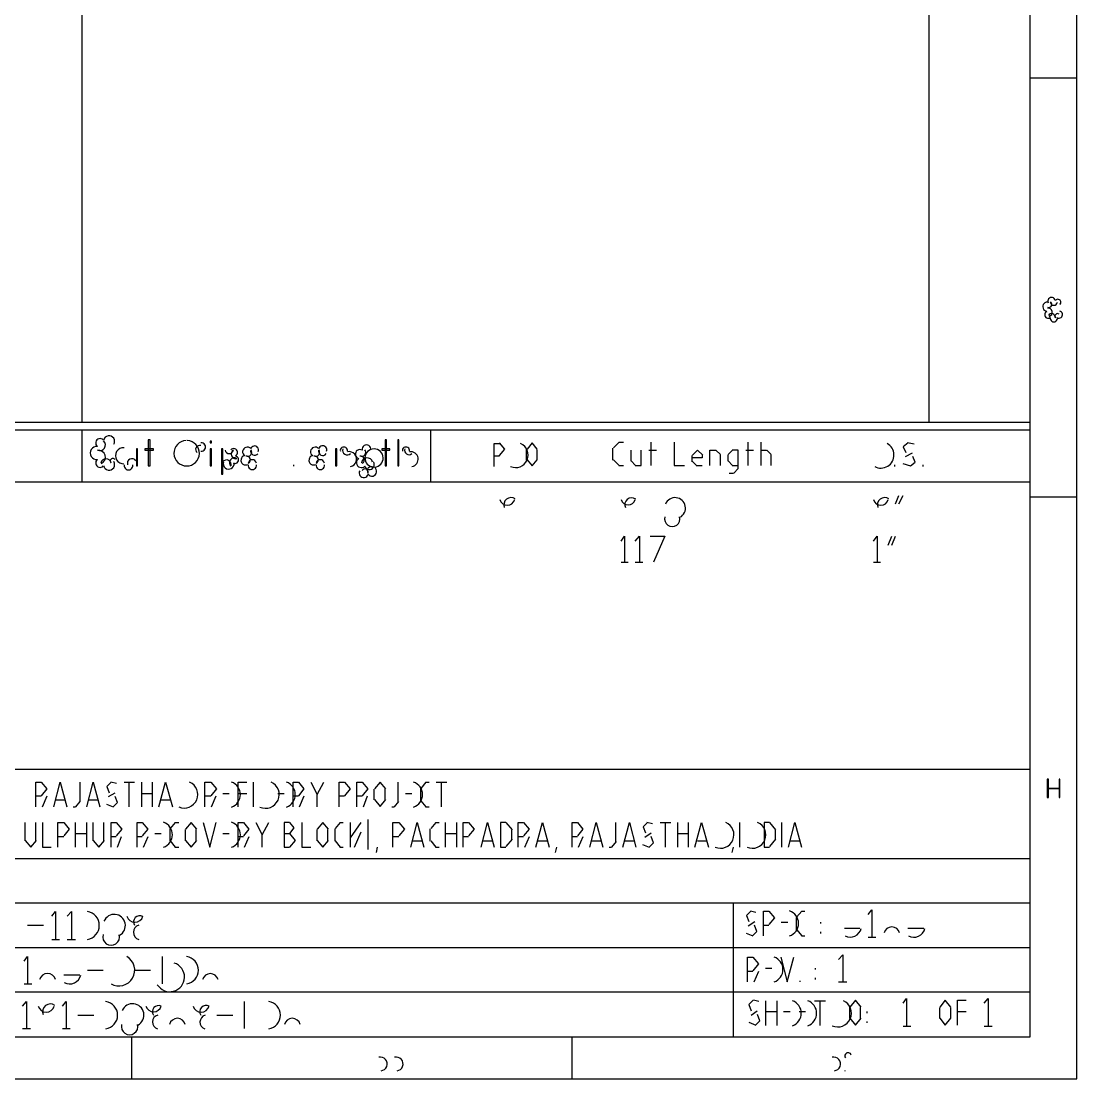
# Model space of a CAD drawing. Header units: millimetres. Extents: x 35 to 1147, y 31 to 824.
# Drawn here: x 932.3 to 1146.6, y 31 to 245.8 of the extents above; entities that cross this region are included whole.
import ezdxf

# ---------------------------------------------------------------- set-up
doc = ezdxf.new("R2010")
doc.units = ezdxf.units.MM
for name, color, linetype in [('ARCS', 4, 'Continuous'), ('CURVES', 6, 'Continuous'), ('LINES', 7, 'Continuous'), ('RECTANGLES', 3, 'Continuous')]:
    doc.layers.add(name, color=color, linetype=linetype)

msp = doc.modelspace()

# ---------------------------------------------------------------- linework, layer by layer
at = {"layer": 'ARCS'}
for centre, radius, start, end in [((1141.51, 188.89), 0.767, 10.4915, 207.646), ((1142.8, 188.68), 0.6, 306.8699, 143.1301), ((1140.64, 187.78), 0.922, 72.8973, 263.2902), ((1140.79, 186.64), 0.861, 286.2602, 98.8807), ((1140.94, 188.26), 0.621, 245.556, 54.4623), ((1141.96, 188.8), 0.73, 189.4623, 350.5377), ((1143.01, 186.16), 0.71, 241.1892, 78.2317), ((1140.82, 186.13), 0.703, 115.4633, 306.3844), ((1141.54, 185.68), 0.69, 351.2538, 156.0375), ((1141.96, 185.44), 0.73, 170.5377, 9.4623), ((1142.71, 185.86), 0.513, 51.8428, 217.5686), ((950.17, 160.45), 1.12, 326.7683, 167.0054), ((947.68, 158.08), 1.33, 84.8056, 275.1944), ((948.34, 160.12), 0.896, 42.2737, 233.1301), ((948.34, 159.67), 1.09, 241.3895, 50.8263), ((953.08, 157.51), 1.62, 85.1355, 273.7517), ((965.92, 158.02), 2.58, 92.5448, 87.2073), ((968.56, 158.8), 0.821, 74.0546, 231.3402), ((968.92, 159.28), 0.849, 261.8699, 98.1301), ((975.46, 158.2), 0.778, 300.2564, 138.3665), ((978.22, 158.32), 0.945, 42.2737, 237.2648), ((979.72, 158.74), 0.765, 333.4349, 167.9052), ((992.02, 158.32), 0.945, 42.2737, 237.2648), ((993.55, 158.74), 0.82, 336.5014, 168.3106), ((997.84, 158.56), 0.73, 350.5377, 189.4623), ((1002.43, 158.8), 0.908, 352.6476, 187.8533), ((1003.96, 157.06), 1.86, 273.6914, 266.3086), ((1010.44, 158.56), 0.73, 350.5377, 189.4623), ((1032.7, 157.66), 2.55, 246.4477, 66.4477), ((1106.86, 157.66), 2.66, 241.6992, 61.6992), ((948.04, 157.24), 1.38, 291.8014, 99.4623), ((949.54, 155.86), 1.04, 10.008, 169.992), ((950.92, 156.46), 0.511, 39.8056, 229.3987), ((954.82, 155.98), 0.943, 30.9638, 201.0375), ((974.56, 158.8), 0.849, 188.1301, 351.8699), ((975.58, 156.1), 0.991, 59.0362, 225), ((975.88, 157.84), 0.921, 119.7449, 285.9454), ((975.7, 156.7), 0.763, 245.556, 77.0054), ((977.92, 156.61), 0.975, 105.4222, 297.2996), ((978.1, 156.7), 0.763, 294.444, 102.9946), ((978.34, 158.2), 0.778, 239.7436, 41.6335), ((979.72, 158.44), 0.821, 164.0546, 321.3402), ((991.72, 156.61), 0.975, 105.4222, 297.2996), ((991.9, 156.7), 0.763, 294.444, 102.9946), ((992.14, 158.2), 0.778, 239.7436, 41.6335), ((993.55, 158.44), 0.872, 164.5778, 325.1755), ((998.5, 158.62), 0.941, 161.5651, 315), ((998.89, 156.82), 1.53, 281.0702, 101.5138), ((1001.08, 157.84), 0.921, 60.2551, 254.0546), ((1001.38, 156.1), 0.991, 120.9638, 315), ((1001.26, 156.7), 0.763, 294.444, 102.9946), ((1001.5, 158.2), 0.778, 239.7436, 41.6335), ((1002.55, 155.92), 1.17, 15.5928, 173.0888), ((1011.04, 158.62), 0.892, 160.3462, 312.2737), ((1011.4, 156.82), 1.52, 279.8658, 98.427), ((948.34, 156.04), 0.896, 126.8699, 317.7263), ((950.17, 155.71), 1.12, 192.9946, 33.2317), ((954.1, 155.56), 0.908, 172.4054, 7.5946), ((974.02, 155.71), 0.953, 343.3008, 143.8418), ((974.44, 155.92), 1.11, 163.3008, 7.125), ((979.24, 155.56), 0.849, 171.8699, 8.1301), ((979.24, 155.86), 0.859, 12.0948, 167.9052), ((987.64, 158.14), 2.58, 267.4552, 272.7927), ((989.08, 155.56), 1.45, 174.8056, 184.3987), ((993.04, 155.56), 0.849, 171.8699, 8.1301), ((993.04, 155.86), 0.859, 12.0948, 167.9052), ((1002.1, 154.18), 0.651, 344.7449, 150.9454), ((1003, 155.71), 1.01, 195.7086, 34.1597), ((1003.39, 154.48), 0.821, 57.9946, 217.3039), ((1003.51, 154.36), 0.988, 218.6598, 55.8403), ((1001.86, 154), 0.924, 148.3925, 345.0686), ((1031.02, 149.02), 1.56, 195.6422, 344.3578), ((1031.77, 147.55), 1.47, 54.4623, 202.3801), ((1055.56, 149.02), 1.5, 196.2602, 343.7398), ((1056.28, 147.55), 1.42, 55.561, 203.6294), ((1065.07, 146.89), 2.12, 297.7185, 157.2035), ((1106.86, 149.02), 1.56, 195.6422, 344.3578), ((1107.61, 147.55), 1.47, 54.4623, 202.3801), ((1064.5, 144.7), 1.56, 164.3578, 15.6422), ((965.44, 88.72), 2.74, 246.8014, 66.8014), ((974.14, 88.72), 2.68, 289.6538, 70.3462), ((981.94, 88.72), 2.77, 245.6589, 65.6589), ((985.3, 88.72), 2.68, 289.6538, 70.3462), ((1011.16, 88.72), 2.66, 288.4349, 71.5651), ((960.34, 80.56), 2.68, 289.6538, 70.3462), ((974.14, 80.56), 2.68, 289.6538, 70.3462), ((1074.28, 80.56), 2.74, 246.8014, 66.8014), ((1080.76, 80.56), 2.74, 246.8014, 66.8014), ((945.34, 62.14), 2.85, 278.4711, 81.5289), ((1087.48, 62.56), 2.66, 288.4349, 71.5651), ((951.22, 62.14), 2.26, 298.7398, 157.9321), ((955.42, 64.48), 1.69, 196.5044, 343.4956), ((956.41, 62.86), 1.27, 61.0736, 212.1523), ((950.59, 59.8), 1.69, 163.2016, 16.2202), ((956.62, 60.76), 1.5, 106.2602, 253.7398), ((1100.65, 62.08), 2.29, 242.835, 346.1713), ((1109.08, 60.22), 1.62, 15.0685, 164.9315), ((1113.52, 62.08), 2.34, 242.2415, 346.7595), ((952.18, 53.08), 3.2, 239.5889, 59.5889), ((962.5, 51.67), 2.98, 211.3041, 72.372), ((965.5, 53.05), 2.79, 278.7462, 81.4391), ((1084.3, 53.2), 2.68, 289.6538, 70.3462), ((937.69, 50.74), 1.67, 14.7968, 165.7189), ((942.16, 52.6), 2.34, 242.2415, 346.7595), ((970.72, 50.74), 1.62, 15.0685, 164.9315), ((937.42, 46.24), 1.69, 196.5044, 343.4956), ((938.23, 44.65), 1.55, 53.8807, 203.459), ((949.12, 43.93), 2.78, 277.5121, 82.6476), ((954.94, 43.96), 2.3, 297.9795, 156.6148), ((959.2, 46.24), 1.63, 197.1027, 342.8973), ((960.19, 44.65), 1.23, 62.8189, 214.8753), ((968.86, 46.24), 1.69, 196.5044, 343.4956), ((969.85, 44.65), 1.27, 60.4222, 213.3106), ((982.18, 43.93), 2.79, 278.7462, 81.4391), ((1088.02, 44.32), 2.68, 289.6538, 70.3462), ((1091.14, 44.32), 2.68, 289.6538, 70.3462), ((1098.1, 44.32), 2.77, 245.6589, 65.6589), ((960.4, 42.55), 1.43, 104.3227, 255.0686), ((964.03, 41.62), 1.67, 14.2811, 165.2032), ((970.06, 42.55), 1.44, 106.5873, 252.7185), ((987.37, 41.62), 1.67, 14.7968, 165.7189), ((954.34, 41.62), 1.67, 165.4655, 14.5345), ((1005.22, 34.03), 1.4, 276.9811, 103.0919), ((1008.46, 34.03), 1.4, 276.9811, 103.0919), ((1097.26, 34.03), 1.4, 276.9811, 103.0919), ((1100.2, 35.65), 0.659, 11.7683, 214.5085), ((1100.65, 32.62), 1.11, 176.7295, 182.9357)]:
    msp.add_arc(centre, radius, start, end, dxfattribs=at)
at = {"layer": 'CURVES'}
for p, q in [((1028.32, 155.32), (1028.32, 160)), ((1028.32, 160), (1029.4, 160)), ((1030.48, 158.86), (1029.46, 160.12)), ((1036.06, 160.12), (1035.04, 158.86)), ((1037.08, 158.86), (1036.06, 160.12)), ((1053.7, 160.24), (1052.56, 159.1)), ((1064.92, 160.24), (1064.92, 155.56)), ((1112.38, 160.12), (1111.39, 159.34)), ((1111.39, 159.34), (1111.92, 158.19)), ((1113.59, 159.86), (1112.29, 160.12)), ((1029.46, 157.6), (1030.48, 158.86)), ((1058.2, 155.56), (1058.2, 158.68)), ((1070.56, 157.12), (1068.52, 157.12)), ((1069.66, 158.68), (1068.64, 157.66)), ((1070.68, 157.66), (1069.66, 158.68)), ((1070.56, 157.6), (1070.56, 157.12)), ((1072.12, 155.56), (1072.12, 158.68)), ((1072.12, 158.68), (1073.32, 158.68)), ((1074.28, 157.78), (1073.38, 158.68)), ((1076.74, 158.68), (1075.84, 157.78)), ((1077.88, 158.68), (1076.68, 158.68)), ((1077.88, 154.84), (1077.88, 158.68)), ((1084.6, 157.78), (1083.7, 158.68)), ((1113.85, 156.22), (1113.32, 157.37)), ((1035.04, 156.7), (1036.06, 155.44)), ((1036.06, 155.44), (1037.08, 156.7)), ((1052.56, 156.7), (1053.7, 155.56)), ((1056.16, 156.46), (1057.06, 155.56)), ((1057, 155.56), (1058.2, 155.56)), ((1064.92, 155.56), (1066.96, 155.56)), ((1068.64, 156.34), (1069.42, 155.56)), ((1075.84, 156.46), (1076.74, 155.56)), ((1076.98, 154), (1077.88, 154.9)), ((1111.31, 155.96), (1112.86, 155.44)), ((1112.86, 155.44), (1113.85, 156.22)), ((1054.12, 140.2), (1054.84, 141.16)), ((1054.84, 141.16), (1054.84, 135.88)), ((1057, 140.2), (1057.84, 141.16)), ((1057.84, 141.16), (1057.84, 135.88)), ((1060, 141.16), (1063, 141.16)), ((1063, 141.16), (1060.72, 135.88)), ((1105.36, 140.2), (1106.08, 141.16)), ((1106.08, 141.16), (1106.08, 135.88)), ((935.32, 86.2), (935.32, 91.24)), ((935.32, 91.24), (936.4, 91.24)), ((937.6, 89.86), (936.46, 91.24)), ((938.92, 86.2), (940.24, 91.24)), ((940.24, 91.24), (941.56, 86.2)), ((945.64, 86.2), (946.96, 91.24)), ((946.96, 91.24), (948.28, 86.2)), ((950.62, 91.24), (949.74, 90.36)), ((949.74, 90.36), (950.21, 89.08)), ((951.65, 90.96), (950.53, 91.24)), ((960.28, 86.2), (961.6, 91.24)), ((961.6, 91.24), (963.04, 86.2)), ((969.64, 86.2), (969.64, 91.24)), ((969.64, 91.24), (970.84, 91.24)), ((972.04, 89.86), (970.9, 91.24)), ((976.36, 86.2), (976.36, 91.24)), ((976.36, 91.24), (978.16, 91.24)), ((987.52, 86.2), (987.52, 91.24)), ((987.52, 91.24), (988.6, 91.24)), ((989.8, 89.86), (988.66, 91.24)), ((991.12, 91.24), (992.44, 88.72)), ((992.44, 88.72), (993.76, 91.24)), ((996.88, 86.2), (996.88, 91.24)), ((996.88, 91.24), (997.96, 91.24)), ((999.16, 89.86), (998.02, 91.24)), ((1000.48, 86.2), (1000.48, 91.24)), ((1000.48, 91.24), (1001.56, 91.24)), ((1002.76, 89.86), (1001.62, 91.24)), ((1005.22, 91.24), (1004.08, 89.86)), ((1006.36, 89.86), (1005.22, 91.24)), ((1014.46, 91.24), (1013.44, 89.98)), ((936.46, 88.48), (937.6, 89.86)), ((951.86, 87.08), (951.39, 88.36)), ((970.9, 88.48), (972.04, 89.86)), ((988.66, 88.48), (989.8, 89.86)), ((998.02, 88.48), (999.16, 89.86)), ((1001.62, 88.48), (1002.76, 89.86)), ((943.42, 86.2), (944.32, 87.34)), ((949.64, 86.76), (951, 86.2)), ((950.98, 86.2), (951.86, 87.08)), ((1004.08, 87.7), (1005.22, 86.32)), ((1005.22, 86.32), (1006.36, 87.7)), ((1008.1, 86.2), (1009, 87.34)), ((1013.44, 87.46), (1014.46, 86.2)), ((936.64, 83.08), (936.64, 78.04)), ((939.76, 78.04), (939.76, 83.08)), ((939.76, 83.08), (940.96, 83.08)), ((942.16, 81.7), (941.02, 83.08)), ((941.02, 80.32), (942.16, 81.7)), ((950.56, 78.04), (950.56, 83.08)), ((950.56, 83.08), (951.64, 83.08)), ((952.84, 81.7), (951.7, 83.08)), ((951.7, 80.32), (952.84, 81.7)), ((955.84, 78.04), (955.84, 83.08)), ((955.84, 83.08), (956.92, 83.08)), ((958.12, 81.7), (956.98, 83.08)), ((956.98, 80.32), (958.12, 81.7)), ((963.58, 83.08), (962.56, 81.82)), ((966.82, 83.08), (965.68, 81.7)), ((967.96, 81.7), (966.82, 83.08)), ((969.28, 83.08), (970.6, 78.04)), ((970.6, 78.04), (971.92, 83.08)), ((976.36, 78.04), (976.36, 83.08)), ((976.36, 83.08), (977.44, 83.08)), ((978.64, 81.7), (977.5, 83.08)), ((977.5, 80.32), (978.64, 81.7)), ((979.96, 83.08), (981.28, 80.56)), ((981.28, 80.56), (982.6, 83.08)), ((986.8, 83.08), (985.72, 83.08)), ((985.72, 83.08), (985.72, 78.04)), ((987.76, 81.94), (986.86, 83.08)), ((986.86, 80.8), (987.76, 81.94)), ((989.32, 83.08), (989.32, 78.04)), ((993.58, 83.08), (992.44, 81.7)), ((994.72, 81.7), (993.58, 83.08)), ((997.06, 83.08), (996.04, 81.82)), ((1002.79, 77.57), (1002.79, 83.67)), ((1007.8, 78.04), (1007.8, 83.08)), ((1007.8, 83.08), (1009, 83.08)), ((1010.2, 81.7), (1009.06, 83.08)), ((1009.06, 80.32), (1010.2, 81.7)), ((1011.4, 78.04), (1012.72, 83.08)), ((1012.72, 83.08), (1014.04, 78.04)), ((1016.5, 83.08), (1015.48, 81.82)), ((1022.08, 78.04), (1022.08, 83.08)), ((1022.08, 83.08), (1023.16, 83.08)), ((1024.36, 81.7), (1023.22, 83.08)), ((1023.22, 80.32), (1024.36, 81.7)), ((1025.68, 78.04), (1027, 83.08)), ((1027, 83.08), (1028.32, 78.04)), ((1030.72, 83.08), (1029.64, 83.08)), ((1029.64, 83.08), (1029.64, 78.04)), ((1032.04, 81.58), (1030.78, 83.08)), ((1033.24, 78.04), (1033.24, 83.08)), ((1033.24, 83.08), (1034.32, 83.08)), ((1035.52, 81.7), (1034.38, 83.08)), ((1034.38, 80.32), (1035.52, 81.7)), ((1036.84, 78.04), (1038.16, 83.08)), ((1038.16, 83.08), (1039.48, 78.04)), ((1044.16, 78.04), (1044.16, 83.08)), ((1044.16, 83.08), (1045.24, 83.08)), ((1046.44, 81.7), (1045.3, 83.08)), ((1045.3, 80.32), (1046.44, 81.7)), ((1047.76, 78.04), (1049.08, 83.08)), ((1049.08, 83.08), (1050.4, 78.04)), ((1054.48, 78.04), (1055.8, 83.08)), ((1055.8, 83.08), (1057.12, 78.04)), ((1059.46, 83.08), (1058.58, 82.2)), ((1058.58, 82.2), (1059.05, 80.92)), ((1060.49, 82.8), (1059.37, 83.08)), ((1069.12, 78.04), (1070.44, 83.08)), ((1070.44, 83.08), (1071.88, 78.04)), ((1084.24, 83.08), (1083.16, 83.08)), ((1083.16, 83.08), (1083.16, 78.04)), ((1085.56, 81.58), (1084.3, 83.08)), ((1088.08, 78.04), (1089.4, 83.08)), ((1089.4, 83.08), (1090.72, 78.04)), ((988, 79.42), (986.86, 80.8)), ((1030.78, 78.16), (1032.04, 79.66)), ((1060.7, 78.92), (1060.23, 80.2)), ((1084.3, 78.16), (1085.56, 79.66)), ((933.16, 79.42), (934.3, 78.04)), ((934.3, 78.04), (935.44, 79.42)), ((936.64, 78.04), (938.44, 78.04)), ((946.96, 79.42), (948.1, 78.04)), ((948.1, 78.04), (949.24, 79.42)), ((962.56, 79.3), (963.58, 78.04)), ((965.68, 79.42), (966.82, 78.04)), ((966.82, 78.04), (967.96, 79.42)), ((986.86, 78.04), (988, 79.42)), ((989.32, 78.04), (991.12, 78.04)), ((992.44, 79.42), (993.58, 78.04)), ((993.58, 78.04), (994.72, 79.42)), ((996.04, 79.3), (997.06, 78.04)), ((1015.48, 79.3), (1016.5, 78.04)), ((1052.26, 78.04), (1053.16, 79.18)), ((1058.48, 78.6), (1059.84, 78.04)), ((1059.82, 78.04), (1060.7, 78.92)), ((938.56, 64), (939.28, 64.96)), ((939.28, 64.96), (939.28, 59.32)), ((941.68, 64), (942.52, 64.96)), ((942.52, 64.96), (942.52, 59.32)), ((1080.46, 65.08), (1079.58, 64.2)), ((1081.49, 64.8), (1080.37, 65.08)), ((1083.04, 60.04), (1083.04, 65.08)), ((1083.04, 65.08), (1084.12, 65.08)), ((1085.32, 63.7), (1084.18, 65.08)), ((1090.78, 65.08), (1089.76, 63.82)), ((1104.28, 64.36), (1105, 65.32)), ((1105, 65.32), (1105, 59.8)), ((1079.58, 64.2), (1080.05, 62.92)), ((1084.18, 62.32), (1085.32, 63.7)), ((1079.48, 60.6), (1080.84, 60.04)), ((1080.82, 60.04), (1081.7, 60.92)), ((1081.7, 60.92), (1081.23, 62.2)), ((1089.76, 61.3), (1090.78, 60.04)), ((932.92, 54.88), (933.64, 55.84)), ((933.64, 55.84), (933.64, 50.32)), ((1098.28, 55.24), (1099.12, 56.2)), ((1099.12, 56.2), (1099.12, 50.68)), ((1079.8, 50.68), (1079.8, 55.72)), ((1079.8, 55.72), (1080.88, 55.72)), ((1082.08, 54.34), (1080.94, 55.72)), ((1080.94, 52.96), (1082.08, 54.34)), ((1086.52, 55.72), (1087.84, 50.68)), ((1087.84, 50.68), (1089.16, 55.72)), ((1111.36, 46.36), (1112.08, 47.32)), ((1112.08, 47.32), (1112.08, 41.68)), ((1127.8, 46.36), (1128.64, 47.32)), ((1128.64, 47.32), (1128.64, 41.68)), ((932.56, 45.76), (933.4, 46.72)), ((933.4, 46.72), (933.4, 41.2)), ((940.72, 45.76), (941.44, 46.72)), ((941.44, 46.72), (941.44, 41.2)), ((1080.94, 46.96), (1080.06, 46.08)), ((1080.06, 46.08), (1080.53, 44.8)), ((1082.09, 46.68), (1080.97, 46.96)), ((1101.7, 46.96), (1100.56, 45.58)), ((1102.84, 45.58), (1101.7, 46.96)), ((1119.94, 46.96), (1118.8, 45.58)), ((1121.08, 45.58), (1119.94, 46.96)), ((1122.4, 41.92), (1122.4, 46.96)), ((1122.4, 46.96), (1124.2, 46.96)), ((1082.3, 42.8), (1081.83, 44.08)), ((1100.56, 43.3), (1101.7, 41.92)), ((1101.7, 41.92), (1102.84, 43.3)), ((1118.8, 43.3), (1119.94, 41.92)), ((1119.94, 41.92), (1121.08, 43.3)), ((1080.08, 42.48), (1081.44, 41.92)), ((1081.42, 41.92), (1082.3, 42.8))]:
    msp.add_line(p, q, dxfattribs=at)
at = {"layer": 'LINES'}
for p, q in [((944.68, 164.32), (944.68, 459.88)), ((1116.64, 164.32), (1116.64, 459.88)), ((1137.16, 234.28), (1146.64, 234.28)), ((820.36, 164.32), (1137.16, 164.32)), ((820.36, 162.76), (1137.16, 162.76)), ((944.68, 152.2), (944.68, 162.76)), ((1015.48, 152.2), (1015.48, 162.76)), ((1052.44, 156.64), (1052.44, 159.04)), ((1053.64, 160.24), (1054.6, 160.24)), ((1060.24, 155.56), (1060.24, 160.24)), ((1079.92, 155.56), (1079.92, 160.24)), ((1082.56, 155.56), (1082.56, 160.24)), ((1028.32, 157.48), (1029.4, 157.48)), ((1034.92, 156.64), (1034.92, 158.8)), ((1037.08, 156.64), (1037.08, 158.8)), ((1056.16, 156.4), (1056.16, 158.68)), ((1059.76, 158.68), (1061.32, 158.68)), ((1068.52, 156.28), (1068.52, 157.6)), ((1074.28, 155.56), (1074.28, 157.72)), ((1075.84, 156.4), (1075.84, 157.72)), ((1079.44, 158.68), (1081, 158.68)), ((1082.56, 158.68), (1083.64, 158.68)), ((1084.6, 155.56), (1084.6, 157.72)), ((1111.84, 157.36), (1113.28, 158.08)), ((1053.64, 155.56), (1054.6, 155.56)), ((1069.36, 155.56), (1070.56, 155.56)), ((1076.68, 155.56), (1077.88, 155.56)), ((1109.68, 155.32), (1109.68, 155.68)), ((1115.44, 155.32), (1115.44, 155.68)), ((1076.08, 154), (1076.92, 154)), ((820.36, 152.2), (1137.16, 152.2)), ((1109.8, 147.76), (1110.52, 149.44)), ((1110.52, 147.76), (1111.36, 149.44)), ((1137.16, 149.2), (1146.64, 149.2)), ((1108.36, 139.36), (1109.08, 141.16)), ((1109.08, 139.36), (1109.8, 141.16)), ((1054.12, 135.88), (1055.56, 135.88)), ((1057, 135.88), (1058.56, 135.88)), ((1105.36, 135.88), (1106.8, 135.88)), ((52.24, 93.88), (1137.16, 93.88)), ((944.32, 87.28), (944.32, 91.24)), ((953.2, 91.24), (955.36, 91.24)), ((954.28, 86.2), (954.28, 91.24)), ((956.8, 86.2), (956.8, 91.24)), ((958.96, 86.2), (958.96, 91.24)), ((979.48, 86.2), (979.48, 91.24)), ((1008.88, 87.28), (1008.88, 91.24)), ((1014.4, 91.24), (1015.12, 91.24)), ((1016.56, 91.24), (1018.72, 91.24)), ((1017.64, 86.2), (1017.64, 91.24)), ((935.32, 88.48), (936.4, 88.48)), ((936.64, 86.2), (937.6, 88.48)), ((950.08, 88.36), (951.4, 89.08)), ((956.8, 88.96), (958.96, 88.96)), ((969.64, 88.48), (970.84, 88.48)), ((970.96, 86.2), (971.92, 88.48)), ((973.24, 88.96), (974.56, 88.96)), ((976.36, 88.96), (978.16, 88.96)), ((984.4, 88.96), (985.72, 88.96)), ((987.52, 88.48), (988.6, 88.48)), ((988.84, 86.2), (989.8, 88.48)), ((992.44, 86.2), (992.44, 88.72)), ((996.88, 88.48), (997.96, 88.48)), ((1000.48, 88.48), (1001.56, 88.48)), ((1001.8, 86.2), (1002.64, 88.48)), ((1003.96, 87.64), (1003.96, 89.8)), ((1006.24, 87.64), (1006.24, 89.8)), ((1010.32, 88.96), (1011.64, 88.96)), ((1013.44, 87.4), (1013.44, 89.92)), ((1140.88, 90.04), (1143.04, 90.04)), ((1140.88, 89.92), (1143.04, 89.92)), ((939.28, 87.64), (941.2, 87.64)), ((942.88, 86.2), (943.36, 86.2)), ((946, 87.64), (947.92, 87.64)), ((960.76, 87.64), (962.56, 87.64)), ((1007.56, 86.2), (1008.04, 86.2)), ((1014.4, 86.2), (1015.12, 86.2)), ((933.16, 79.36), (933.16, 83.08)), ((935.32, 79.36), (935.32, 83.08)), ((943.36, 78.04), (943.36, 83.08)), ((945.64, 78.04), (945.64, 83.08)), ((946.96, 79.36), (946.96, 83.08)), ((949.12, 79.36), (949.12, 83.08)), ((962.56, 79.24), (962.56, 81.76)), ((963.52, 83.08), (964.36, 83.08)), ((965.68, 79.36), (965.68, 81.64)), ((967.84, 79.36), (967.84, 81.64)), ((992.44, 79.36), (992.44, 81.64)), ((994.6, 79.36), (994.6, 81.64)), ((996.04, 79.24), (996.04, 81.76)), ((997, 83.08), (997.72, 83.08)), ((999.16, 78.04), (999.16, 83.08)), ((999.16, 79.96), (1001.32, 83.08)), ((1015.36, 79.24), (1015.36, 81.76)), ((1016.44, 83.08), (1017.16, 83.08)), ((1018.48, 78.04), (1018.48, 83.08)), ((1020.76, 78.04), (1020.76, 83.08)), ((1053.04, 79.12), (1053.04, 83.08)), ((1062.04, 83.08), (1064.2, 83.08)), ((1063.12, 78.04), (1063.12, 83.08)), ((1065.64, 78.04), (1065.64, 83.08)), ((1067.8, 78.04), (1067.8, 83.08)), ((1078.24, 78.04), (1078.24, 83.08)), ((1086.76, 78.04), (1086.76, 83.08)), ((939.76, 80.2), (940.96, 80.2)), ((943.36, 80.8), (945.64, 80.8)), ((950.56, 80.2), (951.64, 80.2)), ((951.88, 78.04), (952.72, 80.2)), ((955.84, 80.2), (956.92, 80.2)), ((957.16, 78.04), (958.12, 80.2)), ((959.44, 80.8), (960.76, 80.8)), ((973.24, 80.8), (974.56, 80.8)), ((976.36, 80.2), (977.44, 80.2)), ((977.68, 78.04), (978.64, 80.2)), ((981.28, 78.04), (981.28, 80.56)), ((985.72, 80.8), (986.8, 80.8)), ((1000, 78.04), (1001.32, 81.16)), ((1007.8, 80.2), (1009, 80.2)), ((1018.48, 80.8), (1020.76, 80.8)), ((1022.08, 80.2), (1023.16, 80.2)), ((1031.92, 79.6), (1031.92, 81.52)), ((1033.24, 80.2), (1034.32, 80.2)), ((1034.56, 78.04), (1035.52, 80.2)), ((1044.16, 80.2), (1045.24, 80.2)), ((1045.48, 78.04), (1046.44, 80.2)), ((1058.92, 80.08), (1060.24, 80.92)), ((1065.64, 80.8), (1067.8, 80.8)), ((1085.44, 79.6), (1085.44, 81.52)), ((963.52, 78.04), (964.36, 78.04)), ((985.72, 78.04), (986.8, 78.04)), ((997, 78.04), (997.72, 78.04)), ((1004.44, 76.96), (1004.68, 78.04)), ((1011.76, 79.36), (1013.68, 79.36)), ((1016.44, 78.04), (1017.16, 78.04)), ((1026.04, 79.36), (1027.96, 79.36)), ((1029.64, 78.04), (1030.72, 78.04)), ((1037.2, 79.36), (1039.12, 79.36)), ((1040.8, 76.96), (1041.04, 78.04)), ((1048.12, 79.36), (1050.04, 79.36)), ((1051.72, 78.04), (1052.2, 78.04)), ((1054.84, 79.36), (1056.76, 79.36)), ((1069.6, 79.36), (1071.4, 79.36)), ((1076.68, 76.96), (1076.92, 78.04)), ((1083.16, 78.04), (1084.24, 78.04)), ((1088.44, 79.36), (1090.36, 79.36)), ((820.36, 75.76), (1137.16, 75.76)), ((820.36, 66.76), (1137.16, 66.76)), ((1076.92, 39.52), (1076.92, 66.76)), ((1090.72, 65.08), (1091.44, 65.08)), ((1079.92, 62.08), (1081.24, 62.92)), ((1086.64, 62.8), (1087.96, 62.8)), ((1089.76, 61.24), (1089.76, 63.76)), ((1094.68, 62.56), (1094.68, 62.8)), ((933.64, 62.2), (936.88, 62.2)), ((1083.04, 62.2), (1084.12, 62.2)), ((1094.68, 60.52), (1094.68, 60.88)), ((1099.48, 61.6), (1102.6, 61.6)), ((1112.32, 61.6), (1115.56, 61.6)), ((938.56, 59.32), (940.12, 59.32)), ((941.68, 59.32), (943.36, 59.32)), ((1090.72, 60.04), (1091.44, 60.04)), ((1104.28, 59.8), (1105.84, 59.8)), ((820.36, 57.64), (1137.16, 57.64)), ((961, 50.32), (961, 55.84)), ((940.96, 52.12), (944.2, 52.12)), ((945.76, 53.08), (949, 53.08)), ((955.36, 53.08), (958.6, 53.08)), ((1079.8, 52.84), (1080.88, 52.84)), ((1081.12, 50.68), (1082.08, 52.84)), ((1083.4, 53.44), (1084.72, 53.44)), ((1093.6, 53.2), (1093.6, 53.44)), ((932.92, 50.32), (934.48, 50.32)), ((1090.48, 50.68), (1090.48, 50.92)), ((1093.6, 51.16), (1093.6, 51.52)), ((1098.28, 50.68), (1099.96, 50.68)), ((820.36, 48.64), (1137.16, 48.64)), ((977.68, 41.2), (977.68, 46.72)), ((1083.52, 41.8), (1083.52, 46.84)), ((1085.8, 41.8), (1085.8, 46.84)), ((1093.36, 46.84), (1095.64, 46.84)), ((1094.56, 41.8), (1094.56, 46.84)), ((1100.56, 43.24), (1100.56, 45.52)), ((1102.72, 43.24), (1102.72, 45.52)), ((1118.8, 43.24), (1118.8, 45.52)), ((1121.08, 43.24), (1121.08, 45.52)), ((943.84, 43.96), (947.08, 43.96)), ((972.04, 43.96), (975.28, 43.96)), ((1080.52, 43.96), (1081.72, 44.8)), ((1083.52, 44.68), (1085.8, 44.68)), ((1087.12, 44.68), (1088.44, 44.68)), ((1090.24, 44.68), (1091.56, 44.68)), ((1104.04, 44.32), (1104.04, 44.68)), ((1122.4, 44.68), (1124.2, 44.68)), ((932.56, 41.2), (934.24, 41.2)), ((940.72, 41.2), (942.28, 41.2)), ((1104.04, 42.4), (1104.04, 42.64)), ((1111.36, 41.68), (1112.92, 41.68)), ((1127.8, 41.68), (1129.48, 41.68)), ((954.76, 31), (954.76, 39.52)), ((1044.16, 31), (1044.16, 39.52))]:
    msp.add_line(p, q, dxfattribs=at)
at = {"layer": 'RECTANGLES'}
for p, q in [((1146.64, 31), (1146.64, 811.36)), ((1137.16, 39.52), (1137.16, 802.72)), ((958.48, 160.72), (958.12, 160.72)), ((958.12, 160.72), (958.12, 155.44)), ((958.48, 155.44), (958.48, 160.72)), ((970.96, 160.48), (970.72, 160.48)), ((970.72, 160.48), (970.72, 160.12)), ((970.72, 160.12), (970.96, 160.12)), ((970.96, 160.12), (970.96, 160.48)), ((1006.48, 160.72), (1006.24, 160.72)), ((1006.24, 160.72), (1006.24, 155.44)), ((1006.48, 155.44), (1006.48, 160.72)), ((1009, 160.72), (1008.76, 160.72)), ((1008.76, 160.72), (1008.76, 155.44)), ((1009, 155.44), (1009, 160.72)), ((955.96, 158.92), (955.72, 158.92)), ((955.72, 158.92), (955.72, 155.44)), ((955.96, 155.44), (955.96, 158.92)), ((959.2, 158.92), (957.4, 158.92)), ((957.4, 158.92), (957.4, 158.68)), ((957.4, 158.68), (959.2, 158.68)), ((959.2, 158.68), (959.2, 158.92)), ((970.96, 158.92), (970.72, 158.92)), ((970.72, 158.92), (970.72, 155.44)), ((970.96, 155.44), (970.96, 158.92)), ((973.24, 158.92), (973, 158.92)), ((973, 158.92), (973, 153.76)), ((973.24, 153.76), (973.24, 158.92)), ((996.4, 158.92), (996.16, 158.92)), ((996.16, 158.92), (996.16, 155.44)), ((996.4, 155.44), (996.4, 158.92)), ((1007.2, 158.92), (1005.52, 158.92)), ((1005.52, 158.92), (1005.52, 158.68)), ((1005.52, 158.68), (1007.2, 158.68)), ((1007.2, 158.68), (1007.2, 158.92)), ((955.72, 155.44), (955.96, 155.44)), ((958.12, 155.44), (958.48, 155.44)), ((970.72, 155.44), (970.96, 155.44)), ((996.16, 155.44), (996.4, 155.44)), ((1006.24, 155.44), (1006.48, 155.44)), ((1008.76, 155.44), (1009, 155.44)), ((973, 153.76), (973.24, 153.76)), ((1140.88, 91.84), (1140.64, 91.84)), ((1140.64, 91.84), (1140.64, 88.12)), ((1140.88, 88.12), (1140.88, 91.84)), ((1143.16, 91.84), (1143.04, 91.84)), ((1143.04, 91.84), (1143.04, 88.12)), ((1143.16, 88.12), (1143.16, 91.84)), ((1140.64, 88.12), (1140.88, 88.12)), ((1143.04, 88.12), (1143.16, 88.12)), ((52.24, 39.52), (1137.16, 39.52)), ((42.88, 31), (1146.64, 31))]:
    msp.add_line(p, q, dxfattribs=at)

doc.saveas('drawing.dxf')
